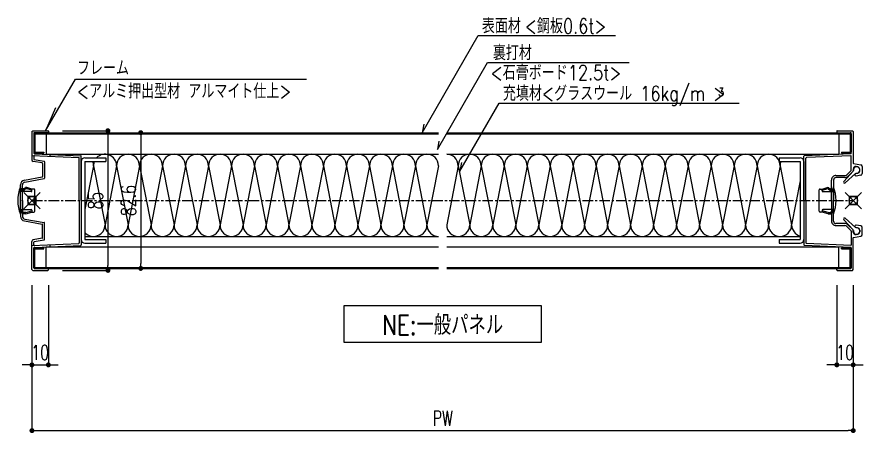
# Model space of a CAD drawing. Extents: x -275225 to 47266, y -41063 to 95295.
# Drawn here: x -228677 to -228162, y -16789 to -16536 of the extents above; entities that cross this region are included whole.
import ezdxf
from ezdxf.enums import TextEntityAlignment as Align

# ---------------------------------------------------------------- set-up
doc = ezdxf.new("R2010")
doc.units = 0
doc.header["$LTSCALE"] = 0.2
doc.header["$PDMODE"] = 99
doc.header["$PDSIZE"] = 5
doc.linetypes.add('CENTER', pattern=[50.8, 31.75, -6.35, 6.35, -6.35])
for name, color, linetype in [('_P18_製品', 4, 'Continuous'), ('_基準', 1, 'CENTER'), ('_文字', 3, 'Continuous'), ('_製品寸法', 9, 'Continuous'), ('樹脂', 6, 'Continuous')]:
    doc.layers.add(name, color=color, linetype=linetype)
doc.layers.add('_ポイント', color=1, linetype='Continuous', plot=False)
doc.styles.add('OKAMURA', font='SIMPLEX.shx', dxfattribs={"width": 0.7, "bigfont": 'BIGFONT.shx'})
doc.dimstyles.new('OKAMURA-003', dxfattribs={"dimscale": 3, "dimtxt": 3, "dimasz": 1, "dimexe": 0, "dimexo": 3, "dimgap": 1, "dimtad": 1, "dimdec": 3, "dimdsep": 46, "dimtxsty": 'OKAMURA', "dimblk1": 'DOT', "dimblk2": 'DOT', "dimsah": 1, "dimcen": 0, "dimclrd": 9, "dimclre": 9, "dimclrt": 3, "dimadec": 0, "dimazin": 0, "dimtfac": 1, "dimtdec": 3, "dimtix": 1, "dimtmove": 2, "dimatfit": 3, "dimldrblk": 'NONE', "dimfxl": 0, "dimtolj": 1, "dimarcsym": 0})

# ---------------------------------------------------------------- blocks, each defined once
blk = doc.blocks.new('_DOT')
at = {"color": 0, "linetype": 'ByBlock'}
blk.add_line((-0.5, 0), (-1, 0), dxfattribs=at)
at = {"color": 0, "linetype": 'ByBlock', "const_width": 0.5}
blk.add_lwpolyline([(-0.25, 0, 1), (0.25, 0, 1)], format="xyb", close=True, dxfattribs=at)
blk = doc.blocks.new('*D1546')
at = {"layer": '_製品寸法', "color": 9, "lineweight": -2, "transparency": 16777216}
for p, q in [((-500, -51.5), (-500, -140)), ((0, -51.5), (0, -140)), ((-497, -140), (-3, -140))]:
    blk.add_line(p, q, dxfattribs=at)
at = {"layer": 'Defpoints', "color": 0, "transparency": 16777216}
for p in [(-500, -42.5), (0, -42.5), (0, -140)]:
    blk.add_point(p, dxfattribs=at)
at = {"layer": '_製品寸法', "color": 9, "lineweight": -2, "transparency": 16777216, "xscale": 3, "yscale": 3, "zscale": 3, "rotation": 180}
blk.add_blockref('_DOT', (-500, -140), dxfattribs=at)
at = {"layer": '_製品寸法', "color": 9, "lineweight": -2, "transparency": 16777216, "xscale": 3, "yscale": 3, "zscale": 3}
blk.add_blockref('_DOT', (0, -140), dxfattribs=at)
at = {"layer": '_製品寸法', "color": 3, "transparency": 16777216, "insert": (-250, -132.5), "char_height": 9, "attachment_point": 5, "style": 'OKAMURA'}
blk.add_mtext('\\A1;PW', dxfattribs=at)
blk = doc.blocks.new('_None')
blk = doc.blocks.new('*D1547')
at = {"layer": '_製品寸法', "color": 9, "lineweight": -2, "transparency": 16777216}
for p, q in [((-500, -51.5), (-500, -100)), ((-490, -51.5), (-490, -100)), ((-503, -100), (-506, -100)), ((-500, -100), (-490, -100)), ((-487, -100), (-484, -100))]:
    blk.add_line(p, q, dxfattribs=at)
at = {"layer": 'Defpoints', "color": 0, "transparency": 16777216}
for p in [(-500, -42.5), (-490, -42.5), (-490, -100)]:
    blk.add_point(p, dxfattribs=at)
at = {"layer": '_製品寸法', "color": 9, "lineweight": -2, "transparency": 16777216, "xscale": 3, "yscale": 3, "zscale": 3}
blk.add_blockref('_DOT', (-500, -100), dxfattribs=at)
at = {"layer": '_製品寸法', "color": 9, "lineweight": -2, "transparency": 16777216, "xscale": 3, "yscale": 3, "zscale": 3, "rotation": 180}
blk.add_blockref('_DOT', (-490, -100), dxfattribs=at)
at = {"layer": '_製品寸法', "color": 3, "transparency": 16777216, "insert": (-495, -92.5), "char_height": 9, "attachment_point": 5, "style": 'OKAMURA'}
blk.add_mtext('\\A1;10', dxfattribs=at)
blk = doc.blocks.new('*D1548')
at = {"layer": '_製品寸法', "color": 9, "lineweight": -2, "transparency": 16777216}
for p, q in [((-10, -51.5), (-10, -100)), ((0, -51.5), (0, -100)), ((-13, -100), (-16, -100)), ((-10, -100), (0, -100)), ((3, -100), (6, -100))]:
    blk.add_line(p, q, dxfattribs=at)
at = {"layer": 'Defpoints', "color": 0, "transparency": 16777216}
for p in [(-10, -42.5), (0, -42.5), (0, -100)]:
    blk.add_point(p, dxfattribs=at)
at = {"layer": '_製品寸法', "color": 9, "lineweight": -2, "transparency": 16777216, "xscale": 3, "yscale": 3, "zscale": 3}
blk.add_blockref('_DOT', (-10, -100), dxfattribs=at)
at = {"layer": '_製品寸法', "color": 9, "lineweight": -2, "transparency": 16777216, "xscale": 3, "yscale": 3, "zscale": 3, "rotation": 180}
blk.add_blockref('_DOT', (0, -100), dxfattribs=at)
at = {"layer": '_製品寸法', "color": 3, "transparency": 16777216, "insert": (-5, -92.5), "char_height": 9, "attachment_point": 5, "style": 'OKAMURA'}
blk.add_mtext('\\A1;10', dxfattribs=at)
blk = doc.blocks.new('*D1549')
at = {"layer": '_製品寸法', "color": 9, "lineweight": -2, "transparency": 16777216}
for p, q in [((-481.3, 42.5), (-453.75, 42.5)), ((-453.75, 39.5), (-453.75, -39.5)), ((-481.3, -42.5), (-453.75, -42.5))]:
    blk.add_line(p, q, dxfattribs=at)
at = {"layer": 'Defpoints', "color": 0, "transparency": 16777216}
for p in [(-490.3, 42.5), (-490.3, -42.5), (-453.75, -42.5)]:
    blk.add_point(p, dxfattribs=at)
at = {"layer": '_製品寸法', "color": 9, "lineweight": -2, "transparency": 16777216, "xscale": 3, "yscale": 3, "zscale": 3}
for p, rotation in [((-453.75, 42.5), 90), ((-453.75, -42.5), 270)]:
    blk.add_blockref('_DOT', p, dxfattribs=dict(at, rotation=rotation))
at = {"layer": '_製品寸法', "color": 3, "transparency": 16777216, "insert": (-461.25, 0), "char_height": 9, "attachment_point": 5, "rotation": 90, "style": 'OKAMURA'}
blk.add_mtext('\\A1;85', dxfattribs=at)
blk = doc.blocks.new('*D1550')
at = {"layer": '_製品寸法', "color": 9, "lineweight": -2, "transparency": 16777216}
for p, q in [((-489.2, 41.3), (-433.75, 41.3)), ((-433.75, 38.3), (-433.75, -38.3)), ((-489.2, -41.3), (-433.75, -41.3))]:
    blk.add_line(p, q, dxfattribs=at)
at = {"layer": 'Defpoints', "color": 0, "transparency": 16777216}
for p in [(-498.2, 41.3), (-498.2, -41.3), (-433.75, -41.3)]:
    blk.add_point(p, dxfattribs=at)
at = {"layer": '_製品寸法', "color": 9, "lineweight": -2, "transparency": 16777216, "xscale": 3, "yscale": 3, "zscale": 3}
for p, rotation in [((-433.75, 41.3), 90), ((-433.75, -41.3), 270)]:
    blk.add_blockref('_DOT', p, dxfattribs=dict(at, rotation=rotation))
at = {"layer": '_製品寸法', "color": 3, "transparency": 16777216, "insert": (-441.25, 0), "char_height": 9, "attachment_point": 5, "rotation": 90, "style": 'OKAMURA'}
blk.add_mtext('\\A1;82.6', dxfattribs=at)
blk = doc.blocks.new('SS_BASE_NE_826')
at = {"layer": '_P18_製品'}
for p, q in [((0, 42), (0.5, 42.5)), ((0, 42), (0, 24.84)), ((0.5, 42.5), (9.7, 42.5)), ((9.7, 41.3), (1.5, 41.3)), ((1.8, 41.3), (247.5, 41.3)), ((10, 42.2), (10, 41.6)), ((252.5, 41.3), (498.2, 41.3)), ((490, 42.2), (490, 41.6)), ((490.3, 42.5), (499.5, 42.5)), ((490.3, 41.3), (498.5, 41.3)), ((499.5, 42.5), (500, 42)), ((500, 42), (500, 22.75)), ((1.2, 41), (1.2, 28.8)), ((1.2, 40.7), (1.2, 29.4)), ((1.8, 40.7), (1.8, 29.4)), ((1.8, 40.7), (247.5, 40.7)), ((8.7, 40.7), (8.7, 28.2)), ((252.5, 40.7), (498.2, 40.7)), ((491.3, 40.7), (491.3, 28.2)), ((498.2, 40.7), (498.2, 29.4)), ((498.8, 28.8), (498.8, 41)), ((498.8, 40.7), (498.8, 29.4)), ((0, 27.36), (28.51, 26.11)), ((1.2, 27), (1.2, 25.26)), ((1.49, 28.5), (29.71, 27.26)), ((1.8, 29.4), (7.2, 29.4)), ((1.8, 28.8), (7.2, 28.8)), ((7.2, 29.4), (7.2, 28.8)), ((8.7, 28.2), (247.5, 28.2)), ((11, 28.08), (11, 26.88)), ((28.8, 0), (28.8, 25.81)), ((30, 0.3), (30, 26.96)), ((32.3, 26), (45, 26)), ((45, 26), (45, 23.7)), ((252.5, 28.2), (491.3, 28.2)), ((455, 26), (467.7, 26)), ((455, 26), (455, 23.7)), ((470, 0.3), (470, 26.96)), ((498.51, 28.5), (470.29, 27.26)), ((471.2, 0), (471.2, 25.81)), ((498.49, 27.3), (471.49, 26.11)), ((492.8, 29.4), (492.8, 28.8)), ((492.8, 29.4), (498.2, 29.4)), ((492.8, 28.8), (498.2, 28.8)), ((498.8, 18.58), (498.8, 27)), ((6.25, 22.89), (0.83, 23.85)), ((1.45, 24.96), (7.45, 23.9)), ((6.5, 22.6), (6.5, 14.63)), ((7.7, 23.61), (7.7, 13.63)), ((30, 23.7), (30, -23.7)), ((32.3, 23.7), (45, 23.7)), ((32.3, 23.7), (32.3, -23.7)), ((455, 23.7), (467.7, 23.7)), ((467.7, 23.7), (467.7, -23.7)), ((470, 23.7), (470, -23.7)), ((500.25, 22.46), (504.67, 21.68)), ((502.76, 20.49), (501.76, 20.67)), ((505.5, 20.69), (505.5, 16.39)), ((494.28, 11.64), (499.95, 17.87)), ((501.36, 16.46), (495.13, 10.79)), ((496.07, 15.73), (498.71, 18.37)), ((499.91, 17.87), (496.92, 14.88)), ((500, 19.19), (500, 18.08)), ((501.62, 16.39), (502.76, 16.59)), ((504, 18.07), (504, 19.01)), ((-4.52, 12.44), (6.25, 14.34)), ((-4.31, 11.26), (7.45, 13.33)), ((486.8, 0), (486.8, 12.5)), ((488, 12.5), (488, 0.3)), ((489.5, 15.2), (494.8, 15.2)), ((494.8, 14), (489.5, 14)), ((504.67, 15.4), (501.88, 14.91)), ((-7, 0.3), (-7, 9.48)), ((-5.8, 0), (-5.8, 9.48)), ((-6.7, 0), (-7, 0.3)), ((-6.7, 0), (-7, -0.3)), ((-5.8, 0), (-5.8, -9.48)), ((28.8, 0), (28.8, -25.81)), ((29.7, 0), (30, 0.3)), ((29.7, 0), (30, -0.3)), ((470, 0.3), (470.3, 0)), ((470, -0.3), (470.3, 0)), ((471.2, 0), (471.2, -25.81)), ((486.8, 0), (486.8, -12.5)), ((488, 0.3), (487.7, 0)), ((-7, -0.3), (-7, -9.48)), ((30, -0.3), (30, -26.96)), ((470, -0.3), (470, -26.96)), ((488, -0.3), (487.7, 0)), ((488, -12.5), (488, -0.3)), ((-4.52, -12.44), (6.25, -14.34)), ((-4.31, -11.26), (7.45, -13.33)), ((6.5, -22.6), (6.5, -14.63)), ((7.7, -23.61), (7.7, -13.63)), ((494.8, -14), (489.5, -14)), ((489.5, -15.2), (494.8, -15.2)), ((494.28, -11.64), (499.95, -17.87)), ((501.36, -16.46), (495.13, -10.79)), ((499.91, -17.87), (496.92, -14.88)), ((504.67, -15.4), (501.88, -14.91)), ((496.07, -15.73), (498.71, -18.37)), ((498.8, -18.58), (498.8, -27)), ((500, -19.19), (500, -18.08)), ((501.62, -16.39), (502.76, -16.59)), ((502.76, -20.49), (501.76, -20.67)), ((504, -18.07), (504, -19.01)), ((505.5, -20.69), (505.5, -16.39)), ((0, -42), (0, -24.84)), ((6.25, -22.89), (0.83, -23.85)), ((1.2, -27), (1.2, -25.26)), ((1.45, -24.96), (7.45, -23.9)), ((32.3, -23.7), (45, -23.7)), ((45, -23.7), (45, -26)), ((455, -23.7), (467.7, -23.7)), ((455, -23.7), (455, -26)), ((500, -42), (500, -22.75)), ((500.25, -22.46), (504.67, -21.68)), ((0, -27.36), (28.51, -26.11)), ((1.2, -41), (1.2, -28.8)), ((1.2, -40.7), (1.2, -29.4)), ((1.49, -28.5), (29.71, -27.26)), ((1.8, -28.8), (7.2, -28.8)), ((1.8, -40.7), (1.8, -29.4)), ((1.8, -29.4), (7.2, -29.4)), ((7.2, -29.4), (7.2, -28.8)), ((8.7, -40.7), (8.7, -28.2)), ((8.7, -28.2), (247.5, -28.2)), ((11, -26.88), (11, -28.08)), ((32.3, -26), (45, -26)), ((252.5, -28.2), (491.3, -28.2)), ((455, -26), (467.7, -26)), ((498.51, -28.5), (470.29, -27.26)), ((498.49, -27.3), (471.49, -26.11)), ((491.3, -40.7), (491.3, -28.2)), ((492.8, -29.4), (492.8, -28.8)), ((492.8, -28.8), (498.2, -28.8)), ((492.8, -29.4), (498.2, -29.4)), ((498.2, -40.7), (498.2, -29.4)), ((498.8, -28.8), (498.8, -41)), ((498.8, -40.7), (498.8, -29.4)), ((1.8, -40.7), (247.5, -40.7)), ((252.5, -40.7), (498.2, -40.7)), ((0, -42), (0.5, -42.5)), ((0.5, -42.5), (9.7, -42.5)), ((9.7, -41.3), (1.5, -41.3)), ((1.8, -41.3), (247.5, -41.3)), ((10, -42.2), (10, -41.6)), ((252.5, -41.3), (498.2, -41.3)), ((490, -42.2), (490, -41.6)), ((490.3, -41.3), (498.5, -41.3)), ((490.3, -42.5), (499.5, -42.5)), ((499.5, -42.5), (500, -42))]:
    blk.add_line(p, q, dxfattribs=at)
at = {"layer": '_P18_製品', "color": 6}
for p, q in [((37.5, 21.2), (32.3, -5.54)), ((37.5, 21.2), (44.5, -14.8)), ((51.5, 21.2), (44.5, -14.8)), ((51.5, 21.2), (58.5, -14.8)), ((65.5, 21.2), (58.5, -14.8)), ((65.5, 21.2), (72.5, -14.8)), ((79.5, 21.2), (72.5, -14.8)), ((79.5, 21.2), (86.5, -14.8)), ((93.5, 21.2), (86.5, -14.8)), ((93.5, 21.2), (100.5, -14.8)), ((107.5, 21.2), (100.5, -14.8)), ((107.5, 21.2), (114.5, -14.8)), ((121.5, 21.2), (114.5, -14.8)), ((121.5, 21.2), (128.5, -14.8)), ((135.5, 21.2), (128.5, -14.8)), ((135.5, 21.2), (142.5, -14.8)), ((149.5, 21.2), (142.5, -14.8)), ((149.5, 21.2), (156.5, -14.8)), ((163.5, 21.2), (156.5, -14.8)), ((163.5, 21.2), (170.5, -14.8)), ((177.5, 21.2), (170.5, -14.8)), ((177.5, 21.2), (184.5, -14.8)), ((191.5, 21.2), (184.5, -14.8)), ((191.5, 21.2), (198.5, -14.8)), ((205.5, 21.2), (198.5, -14.8)), ((205.5, 21.2), (212.5, -14.8)), ((219.5, 21.2), (212.5, -14.8)), ((219.5, 21.2), (226.5, -14.8)), ((233.5, 21.2), (226.5, -14.8)), ((233.5, 21.2), (240.5, -14.8)), ((247.5, 21.2), (240.5, -14.8)), ((259.5, 21.2), (252.5, -14.8)), ((259.5, 21.2), (266.5, -14.8)), ((273.5, 21.2), (266.5, -14.8)), ((273.5, 21.2), (280.5, -14.8)), ((287.5, 21.2), (280.5, -14.8)), ((287.5, 21.2), (294.5, -14.8)), ((301.5, 21.2), (294.5, -14.8)), ((301.5, 21.2), (308.5, -14.8)), ((315.5, 21.2), (308.5, -14.8)), ((315.5, 21.2), (322.5, -14.8)), ((329.5, 21.2), (322.5, -14.8)), ((329.5, 21.2), (336.5, -14.8)), ((343.5, 21.2), (336.5, -14.8)), ((343.5, 21.2), (350.5, -14.8)), ((357.5, 21.2), (350.5, -14.8)), ((357.5, 21.2), (364.5, -14.8)), ((371.5, 21.2), (364.5, -14.8)), ((371.5, 21.2), (378.5, -14.8)), ((385.5, 21.2), (378.5, -14.8)), ((385.5, 21.2), (392.5, -14.8)), ((399.5, 21.2), (392.5, -14.8)), ((399.5, 21.2), (406.5, -14.8)), ((413.5, 21.2), (406.5, -14.8)), ((413.5, 21.2), (420.5, -14.8)), ((427.5, 21.2), (420.5, -14.8)), ((427.5, 21.2), (434.5, -14.8)), ((441.5, 21.2), (434.5, -14.8)), ((441.5, 21.2), (448.5, -14.8)), ((455.5, 21.2), (448.5, -14.8)), ((455.5, 21.2), (462.5, -14.8)), ((467.7, 11.94), (462.5, -14.8)), ((32.3, -21.8), (247.5, -21.8)), ((252.5, -21.8), (467.7, -21.8))]:
    blk.add_line(p, q, dxfattribs=at)
at = {"layer": '_P18_製品'}
for centre, radius, start, end in [((1.5, 41), 0.3, 89.9989, 180.0003), ((1.8, 40.7), 0.6, 89.9989, 180.0005), ((9.7, 42.2), 0.3, 0.0062, 89.985), ((9.7, 41.6), 0.3, 270.0011, 359.9995), ((490.3, 42.2), 0.3, 90, 179.9998), ((490.3, 41.6), 0.3, 179.9997, 270), ((498.2, 40.7), 0.6, 359.9997, 90.0006), ((498.5, 41), 0.3, 359.9995, 90.0014), ((1.8, 29.4), 0.6, 180, 270), ((1.5, 28.8), 0.3, 179.9998, 267.492), ((1.5, 27), 0.3, 87.492, 179.9999), ((28.5, 25.81), 0.3, 0, 87.492), ((29.7, 26.96), 0.3, 359.9999, 87.492), ((32.3, 23.7), 2.3, 90, 180), ((467.7, 23.7), 2.3, 0, 90), ((470.3, 26.96), 0.3, 92.508, 180.0001), ((471.5, 25.81), 0.3, 92.508, 180), ((498.2, 29.4), 0.6, 270, 0), ((498.5, 27), 0.3, 0, 92.508), ((498.5, 28.8), 0.3, 272.508, 0), ((1, 24.84), 1, 179.9972, 260.0014), ((1.5, 25.26), 0.3, 179.9999, 259.9999), ((6.2, 22.6), 0.3, 0.0079, 79.9936), ((7.4, 23.61), 0.3, 0, 79.9999), ((500.3, 22.75), 0.3, 180.0031, 259.9989), ((501.5, 19.19), 1.5, 79.9993, 180), ((504.5, 20.69), 1, 0, 80.0001), ((494.8, 17), 1.8, 269.9998, 315.0001), ((498.5, 18.58), 0.3, 314.9996, 0), ((499.7, 18.08), 0.3, 315.0001, 0), ((502.06, 18.57), 2, 261.6294, 188.3706), ((501.75, 15.65), 0.75, 99.9999, 280.0002), ((502.5, 19.01), 1.5, 360, 79.9993), ((502.5, 18.07), 1.5, 279.9999, 360), ((504.5, 16.39), 1, 280.0002, 0), ((-4, 9.48), 3, 100, 180), ((-4, 9.48), 1.8, 100, 180), ((6.2, 14.63), 0.3, 280.0035, 359.9997), ((7.4, 13.63), 0.3, 280.0001, 0), ((489.5, 12.5), 2.7, 89.9998, 180), ((489.5, 12.5), 1.5, 89.9998, 180), ((494.71, 11.22), 0.6, 135, 315), ((494.8, 17), 3, 269.9998, 315.0001), ((-4, -9.48), 3, 180, 260), ((-4, -9.48), 1.8, 180, 260), ((6.2, -14.63), 0.3, 0.0003, 79.9965), ((7.4, -13.63), 0.3, 0, 79.9999), ((489.5, -12.5), 2.7, 180, 270.0002), ((489.5, -12.5), 1.5, 180, 270.0002), ((494.71, -11.22), 0.6, 45.0005, 225.0005), ((494.8, -17), 3, 44.9999, 90.0002), ((494.8, -17), 1.8, 44.9999, 90.0002), ((501.75, -15.65), 0.75, 79.9998, 260.0001), ((504.5, -16.39), 1, 0, 79.9998), ((498.5, -18.58), 0.3, 360, 45.0004), ((499.7, -18.08), 0.3, 0, 44.9999), ((501.5, -19.19), 1.5, 180, 280.0007), ((502.06, -18.57), 2, 171.6299, 98.3712), ((502.5, -18.07), 1.5, 0, 80.0001), ((502.5, -19.01), 1.5, 280.0007, 0), ((1, -24.84), 1, 99.9986, 180.0028), ((1.5, -25.26), 0.3, 100.0001, 180.0001), ((6.2, -22.6), 0.3, 280.0064, 0.003), ((7.4, -23.61), 0.3, 280.0001, 0), ((32.3, -23.7), 2.3, 180, 270), ((467.7, -23.7), 2.3, 270, 0), ((500.3, -22.75), 0.3, 100.0011, 179.9969), ((504.5, -20.69), 1, 279.9999, 0), ((1.5, -27), 0.3, 180.0001, 272.508), ((1.5, -28.8), 0.3, 92.508, 180.0002), ((1.8, -29.4), 0.6, 90, 180), ((28.5, -25.81), 0.3, 272.508, 0), ((29.7, -26.96), 0.3, 272.508, 0.0001), ((470.3, -26.96), 0.3, 179.9999, 267.492), ((471.5, -25.81), 0.3, 180, 267.492), ((498.2, -29.4), 0.6, 0, 90), ((498.5, -27), 0.3, 267.492, 360), ((498.5, -28.8), 0.3, 360, 87.492), ((1.8, -40.7), 0.6, 180.0042, 269.9898), ((1.5, -41), 0.3, 179.9997, 270.0011), ((498.2, -40.7), 0.6, 270.0106, 359.9956), ((498.5, -41), 0.3, 269.9986, 0.0005), ((9.7, -41.6), 0.3, 0, 90), ((9.7, -42.2), 0.3, 270.015, 359.9938), ((490.3, -41.6), 0.3, 90, 180.0003), ((490.3, -42.2), 0.3, 180.0002, 270)]:
    blk.add_arc(centre, radius, start, end, dxfattribs=at)
at = {"layer": '_P18_製品', "color": 6}
for centre, start, end in [((44.5, 21.2), 0, 136.7082), ((58.5, 21.2), 0, 180), ((72.5, 21.2), 0, 180), ((86.5, 21.2), 0, 180), ((100.5, 21.2), 0, 180), ((114.5, 21.2), 0, 180), ((128.5, 21.2), 0, 180), ((142.5, 21.2), 0, 180), ((156.5, 21.2), 0, 180), ((170.5, 21.2), 0, 180), ((184.5, 21.2), 0, 180), ((198.5, 21.2), 0, 180), ((212.5, 21.2), 0, 180), ((226.5, 21.2), 0, 180), ((240.5, 21.2), 0, 180), ((252.5, 21.2), 0, 90), ((266.5, 21.2), 0, 180), ((280.5, 21.2), 0, 180), ((294.5, 21.2), 0, 180), ((308.5, 21.2), 0, 180), ((322.5, 21.2), 0, 180), ((336.5, 21.2), 0, 180), ((350.5, 21.2), 0, 180), ((364.5, 21.2), 0, 180), ((378.5, 21.2), 0, 180), ((392.5, 21.2), 0, 180), ((406.5, 21.2), 0, 180), ((420.5, 21.2), 0, 180), ((434.5, 21.2), 0, 180), ((448.5, 21.2), 0, 180), ((30.5, 21.2), 0, 20.9248), ((44.5, 21.2), 159.0752, 180), ((462.5, 21.2), 159.0752, 180), ((37.5, -14.8), 222.0244, 0), ((51.5, -14.8), 180, 0), ((65.5, -14.8), 180, 0), ((79.5, -14.8), 180, 0), ((93.5, -14.8), 180, 0), ((107.5, -14.8), 180, 0), ((121.5, -14.8), 180, 0), ((135.5, -14.8), 180, 0), ((149.5, -14.8), 180, 0), ((163.5, -14.8), 180, 0), ((177.5, -14.8), 180, 0), ((191.5, -14.8), 180, 0), ((205.5, -14.8), 180, 0), ((219.5, -14.8), 180, 0), ((233.5, -14.8), 180, 0), ((247.5, -14.8), 180, 270), ((259.5, -14.8), 180, 0), ((273.5, -14.8), 180, 0), ((287.5, -14.8), 180, 0), ((301.5, -14.8), 180, 0), ((315.5, -14.8), 180, 0), ((329.5, -14.8), 180, 0), ((343.5, -14.8), 180, 0), ((357.5, -14.8), 180, 0), ((371.5, -14.8), 180, 0), ((385.5, -14.8), 180, 0), ((399.5, -14.8), 180, 0), ((413.5, -14.8), 180, 0), ((427.5, -14.8), 180, 0), ((441.5, -14.8), 180, 0), ((455.5, -14.8), 180, 0), ((469.5, -14.8), 180, 255.0992)]:
    blk.add_arc(centre, 7, start, end, dxfattribs=at)
at = {"layer": '_ポイント'}
for p in [(0, 0), (500, 0)]:
    blk.add_point(p, dxfattribs=at)
at = {"layer": '_基準'}
blk.add_line((0, 0), (500, 0), dxfattribs=at)
at = {"layer": '樹脂'}
for p, q in [((-7, -8.35), (-7, 8.35)), ((-0.5, 5.41), (-7, 5.41)), ((-4.6, 7.09), (-6.5, 7.09)), ((-6.5, 7.09), (-6.5, 5.41)), ((-4.6, 6.36), (-6.5, 6.36)), ((-3.8, 7.59), (-4.6, 7.59)), ((-4.6, 7.59), (-4.6, 7.09)), ((-4.6, 6.36), (-4.6, 7.09)), ((-3.8, 6.86), (-4.6, 6.86)), ((-3.8, 8.09), (-3.8, 7.59)), ((0, 7), (-3.8, 8.09)), ((-3.8, 7.59), (-3.8, 6.86)), ((0, 6.27), (-3.8, 7.36)), ((1.2, 7), (0, 7)), ((0, 6.27), (0, 7)), ((0, 5.91), (0, 6.27)), ((1.7, -6.5), (1.7, 6.5)), ((479.3, -6.5), (479.3, 6.5)), ((479.8, 7), (481, 7)), ((481, 7), (484.8, 8.09)), ((481, 6.27), (484.8, 7.36)), ((481, 6.27), (481, 7)), ((481, 5.91), (481, 6.27)), ((481.5, 5.41), (488, 5.41)), ((484.8, 8.09), (484.8, 7.59)), ((484.8, 7.59), (485.6, 7.59)), ((484.8, 7.59), (484.8, 6.86)), ((484.8, 6.86), (485.6, 6.86)), ((485.6, 7.59), (485.6, 7.09)), ((485.6, 7.09), (487.5, 7.09)), ((485.6, 6.36), (485.6, 7.09)), ((485.6, 6.36), (487.5, 6.36)), ((487.5, 7.09), (487.5, 5.41)), ((488, -8.35), (488, 8.35)), ((-7, -5.41), (-0.5, -5.41)), ((-6.5, -7.09), (-6.5, -5.41)), ((-6.2, -6.36), (-6.5, -6.36)), ((-6.2, -7.09), (-6.5, -7.09)), ((-6.2, -7.09), (-6.2, -6.36)), ((-5.4, -6.86), (-6.2, -6.86)), ((-6.2, -7.59), (-6.2, -7.09)), ((-5.4, -7.59), (-6.2, -7.59)), ((-5.4, -7.59), (-5.4, -6.86)), ((-3.8, -7.36), (-5.4, -7.36)), ((-5.4, -8.09), (-5.4, -7.59)), ((-3.8, -8.09), (-5.4, -8.09)), ((-3.8, -7.36), (0, -6.27)), ((-3.8, -8.09), (0, -7)), ((0, -5.91), (0, -6.27)), ((0, -6.27), (0, -7)), ((0, -7), (1.2, -7)), ((481, -7), (479.8, -7)), ((481, -5.91), (481, -6.27)), ((481, -6.27), (481, -7)), ((484.8, -7.36), (481, -6.27)), ((484.8, -8.09), (481, -7)), ((488, -5.41), (481.5, -5.41)), ((484.8, -7.36), (486.4, -7.36)), ((484.8, -8.09), (486.4, -8.09)), ((486.4, -7.59), (486.4, -6.86)), ((486.4, -6.86), (487.2, -6.86)), ((486.4, -7.59), (487.2, -7.59)), ((486.4, -8.09), (486.4, -7.59)), ((487.2, -7.09), (487.2, -6.36)), ((487.2, -6.36), (487.5, -6.36)), ((487.2, -7.09), (487.5, -7.09)), ((487.2, -7.59), (487.2, -7.09)), ((487.5, -7.09), (487.5, -5.41))]:
    blk.add_line(p, q, dxfattribs=at)
for centre, radius, start, end in [((13.99, 0), 22.59, 158.3053, 201.6947), ((-0.5, 5.91), 0.5, 270, 0), ((1.2, 6.5), 0.5, 0, 90), ((479.8, 6.5), 0.5, 90, 180), ((481.5, 5.91), 0.5, 180, 270), ((467.01, 0), 22.59, 338.3053, 21.6947), ((-0.5, -5.91), 0.5, 0, 90), ((1.2, -6.5), 0.5, 270, 0), ((479.8, -6.5), 0.5, 180, 270), ((481.5, -5.91), 0.5, 90, 180)]:
    blk.add_arc(centre, radius, start, end, dxfattribs=at)
blk = doc.blocks.new('*U1545')
at = {"layer": '_文字', "color": 9}
for points in [[(-261.465, 46.5401), (-262.389, 41.3), (-228.4049, 100.3912), (-144.8095, 100.3912)], [(-252.2012, 36.2394), (-253.1252, 30.9994), (-222.6365, 84.0411), (-136.4517, 84.0411)], [(-485.5977, 56.4763), (-491.7123, 42.5), (-473.5061, 73.9334), (-332.7668, 73.9334)], [(-238.5353, 23.0816), (-239.4591, 17.8421), (-215.551, 59.2868), (-69.4121, 59.2868)]]:
    blk.add_lwpolyline(points, dxfattribs=at)
at = {"layer": '_文字'}
blk.add_lwpolyline([(-310.0011, -86.3266), (-310.0011, -63.8266), (-190.0011, -63.8266), (-190.0011, -86.3266)], close=True, dxfattribs=at)
blk.add_lwpolyline([(-310.0011, -86.3266), (-310.0011, -63.8266), (-190.0011, -63.8266), (-190.0011, -86.3266)], close=True, dxfattribs=at)
blk.add_blockref('SS_BASE_NE_826', (-500, 0))
at = {"layer": '_文字', "style": 'OKAMURA', "width": 0.8}
for s, height, p in [('表面材 ', 9, (-226.0917, 101.8063)), ('<鋼板0.6t> ', 9, (-199.9405, 101.6927)), ('裏打材 ', 9, (-219.398, 85.4284)), ('フレーム', 9, (-472.5808, 76.1773)), ('<石膏ボード12.5t> ', 9, (-220.7859, 73.3556)), ('<アルミ押出型材 アルマイト仕上> ', 9, (-472.5808, 62.0783)), ('充填材<グラスウール 16kg/m > ', 9, (-213.2656, 60.7019)), ('3', 5, (-82.0927, 63.5131))]:
    blk.add_text(s, height=height, dxfattribs=at).set_placement(p)
blk.add_text('NE:一般パネル', height=12, dxfattribs=at).set_placement((-250.0011, -75.0766), align=Align.MIDDLE)
blk.add_text('NE:一般パネル', height=12, dxfattribs=at).set_placement((-250.0011, -75.0766), align=Align.MIDDLE)
at = {"layer": '_製品寸法'}
for base, p1, p2, picture, middle in [((-433.7492, -41.3), (-498.2, 41.3), (-498.2, -41.3), '*D1550', (-441.2492, 0)), ((-453.7492, -42.5), (-490.3, 42.5), (-490.3, -42.5), '*D1549', (-461.2492, 0))]:
    dim = blk.add_linear_dim(base=base, p1=p1, p2=p2, angle=90, dimstyle='OKAMURA-003', dxfattribs=at)
    dim.commit()
    dim.dimension.update_dxf_attribs({"geometry": picture, "text_midpoint": middle})
for base, p1, p2, picture, middle in [((-490, -100), (-500, -42.5), (-490, -42.5), '*D1547', (-495, -92.5)), ((0, -100), (-10, -42.5), (0, -42.5), '*D1548', (-5, -92.5))]:
    dim = blk.add_linear_dim(base=base, p1=p1, p2=p2, dimstyle='OKAMURA-003', dxfattribs=at)
    dim.commit()
    dim.dimension.update_dxf_attribs({"geometry": picture, "text_midpoint": middle})
dim = blk.add_linear_dim(base=(0, -140), p1=(-500, -42.5), p2=(0, -42.5), text='PW', dimstyle='OKAMURA-003', dxfattribs=at)
dim.commit()
dim.dimension.update_dxf_attribs({"geometry": '*D1546', "text_midpoint": (-250, -132.5)})

msp = doc.modelspace()

# ---------------------------------------------------------------- block references
at = {"layer": '_P18_製品'}
msp.add_blockref('*U1545', (-228167.57, -16647.77), dxfattribs=at)

doc.saveas('drawing.dxf')
